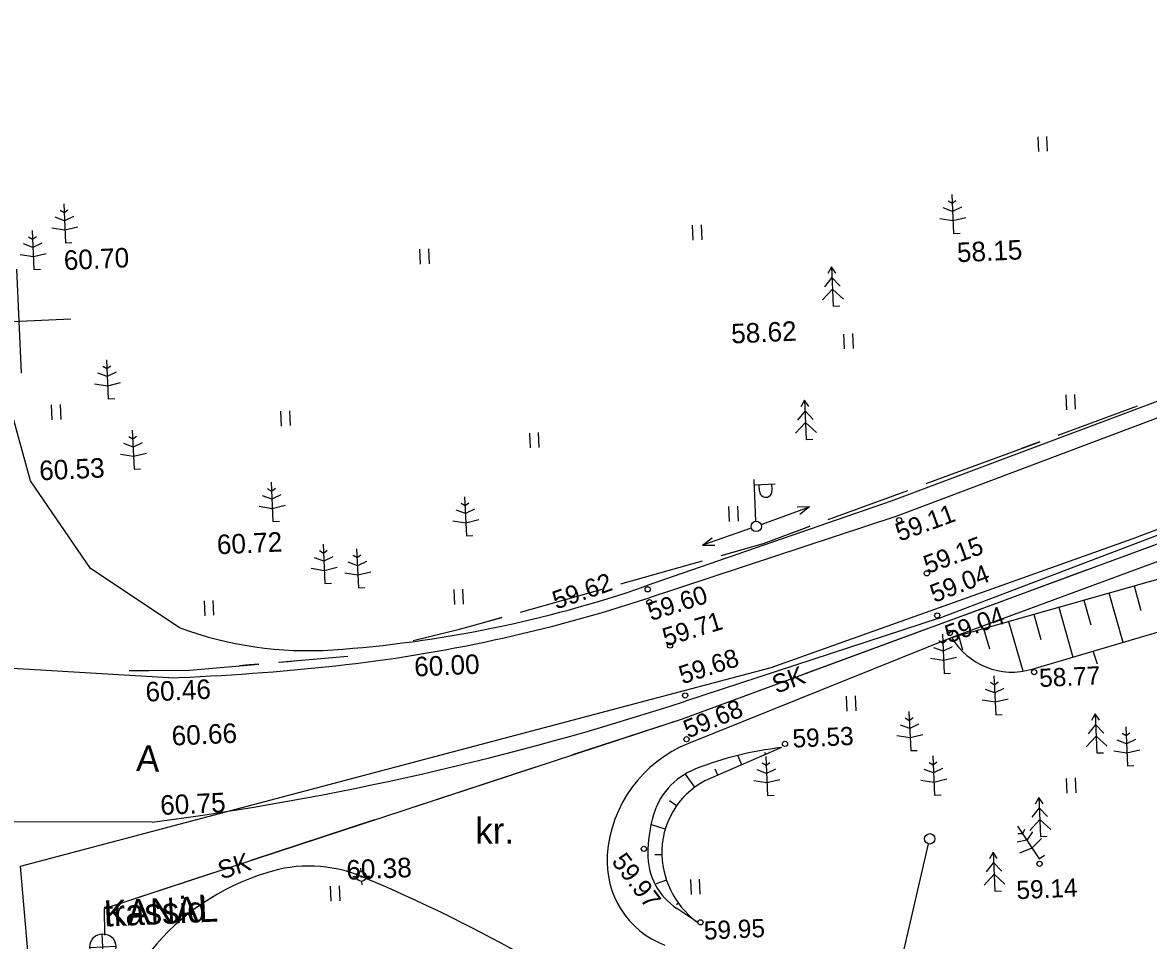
# Model space of a CAD drawing. Extents: x 641201 to 641534, y 6454747 to 6455194.
# Drawn here: x 641279.68 to 641322.88, y 6455082.35 to 6455117.57 of the extents above; entities that cross this region are included whole.
import ezdxf

# ---------------------------------------------------------------- set-up
doc = ezdxf.new("R2010")
doc.units = 0
for name, color, linetype in [('ALUSVORK', 7, 'Continuous'), ('ASFBET', 7, 'Continuous'), ('Default', 7, 'Continuous'), ('HALJASTUS', 7, 'Continuous'), ('HORISONTAALID', 7, 'Continuous'), ('KAEVUD', 7, 'Continuous'), ('KANAL', 7, 'Continuous'), ('KORGUSED', 7, 'Continuous'), ('KPKAABEL', 7, 'Continuous'), ('MAPGRID', 7, 'Continuous'), ('POSTID', 7, 'Continuous'), ('PUUD', 7, 'Continuous'), ('VALLID', 7, 'Continuous'), ('VESI', 7, 'Continuous'), ('ZZYYTRASSID', 7, 'Continuous')]:
    doc.layers.add(name, color=color, linetype=linetype)

# ---------------------------------------------------------------- blocks, each defined once
blk = doc.blocks.new('LAT11')
at = {"layer": 'Default'}
for p, q in [((0, 25), (0, 225)), ((0, 200), (100, 200)), ((22.7, 167.9), (22.7, 200)), ((83.9, 167.9), (83.9, 200))]:
    blk.add_line(p, q, dxfattribs=at)
blk.add_circle((0, 0), 25, dxfattribs=at)
blk.add_arc((53.3, 167.9), 30.6, 180, 0, dxfattribs=at)
blk = doc.blocks.new('NOOLM')
at = {"layer": 'Default'}
for p, q in [((25, 0), (218.4, 0)), ((218.4, 0), (173.3, 15)), ((218.4, 0), (173.3, -14.8))]:
    blk.add_line(p, q, dxfattribs=at)
blk = doc.blocks.new('PM')
at = {"layer": 'Default'}
for p, q in [((0, 300), (0, 0)), ((0, 170), (-70, 200)), ((0, 230), (-30, 250)), ((30, 250), (0, 230)), ((70, 200), (0, 170)), ((-100, 120), (0, 100)), ((0, 100), (100, 120)), ((0, 0), (50, 0))]:
    blk.add_line(p, q, dxfattribs=at)
blk = doc.blocks.new('PK')
at = {"layer": 'Default'}
for p, q in [((0, 300), (-30, 250)), ((30, 250), (0, 300)), ((0, 300), (0, 0)), ((0, 220), (-60, 150)), ((60, 150), (0, 220)), ((0, 130), (-80, 50)), ((80, 50), (0, 130)), ((0, 0), (50, 0))]:
    blk.add_line(p, q, dxfattribs=at)
blk = doc.blocks.new('SPUNKT')
at = {"layer": 'Default'}
for p, q in [((-37.5, 0), (-65, 0)), ((0, 37.5), (0, 65)), ((37.5, 0), (65, 0)), ((0, -37.5), (0, -65))]:
    blk.add_line(p, q, dxfattribs=at)
for radius in [37.5, 5]:
    blk.add_circle((0, 0), radius, dxfattribs=at)
blk = doc.blocks.new('POINT_DISPLAY')
at = {"layer": 'Default'}
blk.add_line((0, 0), (0, 0), dxfattribs=at)
blk = doc.blocks.new('CROSS01')
at = {"layer": 'Default'}
for p, q in [((0, 400), (0, -400)), ((-400, 0), (400, 0))]:
    blk.add_line(p, q, dxfattribs=at)
blk = doc.blocks.new('HEIN')
at = {"layer": 'Default'}
for p, q in [((-23.4, 38), (-23.4, -38.1)), ((22.1, 38), (22.1, -38.1))]:
    blk.add_line(p, q, dxfattribs=at)
blk = doc.blocks.new('KK')
at = {"layer": 'Default'}
for p, q in [((0, -100), (0, 100)), ((-100, 0), (100, 0))]:
    blk.add_line(p, q, dxfattribs=at)
blk.add_circle((0, 0), 100, dxfattribs=at)
blk = doc.blocks.new('_U65')
at = {"layer": 'KANAL'}
for p, q in [((3968.5, 1277.3), (4445, 1428.9)), ((3349.1, 1080.2), (3825.6, 1231.8)), ((2729.7, 883.2), (3206.2, 1034.8)), ((2251.8, 731.1), (2586.8, 837.7)), ((1825.8, 612), (2251.8, 731.1)), ((1199.7, 437.1), (1681.3, 571.7)), ((573.7, 262.2), (1055.3, 396.8)), ((3.2, 102.8), (429.2, 221.8)), ((0, 0), (3.2, 102.8))]:
    blk.add_line(p, q, dxfattribs=at)
at = {"layer": 'ZZYYTRASSID'}
blk.add_lwpolyline([(0, 0), (3.2, 102.8), (2251.8, 731.1), (6161.7, 1975.1), (7237.3, 2313.5), (11421.1, 3574.6), (15570.3, 4813.9), (20624, 6390)], dxfattribs=at)
at = {"layer": 'KANAL'}
for rotation, p in [(17.6498, (2615.5, 810.1)), (15.6118, (457, 193.2))]:
    blk.add_text('SK', height=70, rotation=rotation, dxfattribs=at).set_placement(p)
at = {"layer": 'ZZYYTRASSID'}
for s in ['trassid', 'KANAL']:
    blk.add_text(s, height=100, dxfattribs=at).set_placement((0, 33.3))

msp = doc.modelspace()

# ---------------------------------------------------------------- linework, layer by layer
at = {"layer": 'ASFBET'}
for points in [[(641484.177, 6455160.649), (641461.419, 6455152.193), (641434.636, 6455142.701), (641414.525, 6455135.465), (641384.251, 6455124.639), (641362.606, 6455116.991), (641336.888, 6455107.541), (641313.23, 6455098.632), (641303.722, 6455095.496)], [(641314.85, 6455094.718), (641338.351, 6455103.651), (641363.832, 6455112.899), (641385.695, 6455120.579), (641416.295, 6455131.35), (641436.119, 6455138.627), (641463.073, 6455148.503), (641485.902, 6455156.213)], [(641486.192, 6455155.216), (641463.479, 6455147.538), (641436.434, 6455137.721), (641416.517, 6455130.787), (641386.078, 6455119.447), (641363.992, 6455111.809), (641338.734, 6455102.602), (641315.332, 6455093.972), (641305.228, 6455089.904)], [(641285.693, 6455094.353), (641282.285, 6455096.618), (641279.99, 6455099.987), (641277.197, 6455110.086)], [(641336.741, 6455108.111), (641313.004, 6455099.202), (641303.615, 6455095.95)], [(641285.292, 6455092.422), (641275.645, 6455093), (641268.991, 6455095.175), (641258.785, 6455100.536)], [(641284.652, 6455086.885), (641275.438, 6455086.901), (641266.672, 6455089.588), (641256.34, 6455095.177)], [(641314.85, 6455094.718), (641305.119, 6455091.531)]]:
    msp.add_lwpolyline(points, dxfattribs=at)
for centre, radius, start, end in [((641288.397, 6455139.885), 46.496, 273.9284, 289.1042), ((641285.348, 6455151.203), 58.659, 276.21595, 288.25478), ((641290.617, 6455107.563), 14.097, 249.5567, 273.9284), ((641281.975, 6455182.166), 89.806, 272.11695, 276.21595), ((641270.028, 6455198.703), 112.77, 277.45131, 288.12978), ((641307.089, 6455085.28), 4.985, 111.9288, 175.9508), ((641305.561, 6455085.388), 3.453, 175.9508, 249.0403), ((641290.675, 6455079.975), 5.226, 67.4315, 108.1163), ((641291.722, 6455076.186), 9.155, 106.9686, 174.899), ((641270.826, 6455032.217), 56.945, 53.7548, 67.4315)]:
    msp.add_arc(centre, radius, start, end, dxfattribs=at)
at = {"layer": 'HORISONTAALID'}
msp.add_open_spline([(641320.75, 6455093.446), (641320.804, 6455093.285), (641320.858, 6455093.123), (641320.913, 6455092.963)], degree=2, dxfattribs=at)
at = {"layer": 'KORGUSED'}
for centre in [(641313.315, 6455098.476), (641314.375, 6455096.433), (641303.666, 6455095.821), (641303.732, 6455095.326), (641314.777, 6455094.817), (641315.263, 6455094.145), (641304.525, 6455093.661), (641318.495, 6455092.642), (641305.102, 6455091.746), (641305.159, 6455090.068), (641308.935, 6455089.889), (641303.52, 6455085.86), (641318.701, 6455085.288), (641305.69, 6455083.043)]:
    msp.add_circle(centre, 0.1, dxfattribs=at)
at = {"layer": 'KPKAABEL'}
for p, q in [((641319.415, 6455101.741), (641322.465, 6455102.864)), ((641316.132, 6455100.533), (641318.711, 6455101.482)), ((641318.359, 6455101.353), (641318.007, 6455101.223)), ((641318.711, 6455101.482), (641318.359, 6455101.353)), ((641314.35, 6455099.877), (641316.132, 6455100.533)), ((641314.35, 6455099.877), (641314.702, 6455100.007)), ((641314.702, 6455100.007), (641315.054, 6455100.136)), ((641310.597, 6455098.496), (641313.646, 6455099.618)), ((641308.111, 6455097.581), (641309.893, 6455098.237)), ((641309.541, 6455098.107), (641309.189, 6455097.978)), ((641309.893, 6455098.237), (641309.541, 6455098.107)), ((641306.491, 6455097.123), (641308.111, 6455097.581)), ((641306.491, 6455097.123), (641306.852, 6455097.225)), ((641306.852, 6455097.225), (641307.212, 6455097.327)), ((641302.642, 6455096.035), (641305.769, 6455096.919)), ((641298.793, 6455094.947), (641301.92, 6455095.831)), ((641296.451, 6455094.285), (641298.071, 6455094.743)), ((641297.711, 6455094.641), (641297.35, 6455094.539)), ((641298.071, 6455094.743), (641297.711, 6455094.641)), ((641294.669, 6455093.856), (641296.451, 6455094.285)), ((641286.09, 6455092.721), (641288.75, 6455092.953)), ((641288.376, 6455092.921), (641288.003, 6455092.888)), ((641288.75, 6455092.953), (641288.376, 6455092.921)), ((641289.497, 6455093.019), (641292.157, 6455093.251)), ((641289.497, 6455093.019), (641289.87, 6455093.051)), ((641289.87, 6455093.051), (641290.244, 6455093.084)), ((641283.777, 6455092.701), (641286.09, 6455092.721)), ((641283.777, 6455092.701), (641284.152, 6455092.704)), ((641284.152, 6455092.704), (641284.527, 6455092.707))]:
    msp.add_line(p, q, dxfattribs=at)
at = {"layer": 'POSTID'}
msp.add_lwpolyline([(641312.852, 6455079.191), (641314.444, 6455086.051)], dxfattribs=at)
msp.add_circle((641314.49, 6455086.246), 0.2, dxfattribs=at)
at = {"layer": 'VALLID'}
for p, q in [((641322.327, 6455095.951), (641322.593, 6455095.011)), ((641321.365, 6455095.679), (641321.9, 6455093.786)), ((641319.441, 6455095.134), (641319.983, 6455093.219)), ((641320.403, 6455095.407), (641320.672, 6455094.455)), ((641318.479, 6455094.862), (641318.751, 6455093.899)), ((641316.554, 6455094.318), (641316.777, 6455093.532)), ((641317.516, 6455094.59), (641318.054, 6455092.689)), ((641315.592, 6455094.045), (641315.748, 6455093.494)), ((641307.276, 6455089.087), (641307.124, 6455089.438)), ((641308.194, 6455089.483), (641308.159, 6455089.564)), ((641305.475, 6455088.227), (641305.115, 6455088.722)), ((641306.358, 6455088.69), (641306.258, 6455088.923)), ((641304.776, 6455087.518), (641304.509, 6455087.708)), ((641304.34, 6455086.623), (641303.816, 6455086.78)), ((641304.213, 6455085.636), (641303.946, 6455085.628)), ((641304.391, 6455084.656), (641303.988, 6455084.518)), ((641304.85, 6455083.772), (641304.774, 6455083.716)), ((641305.549, 6455083.062), (641305.549, 6455083.062))]:
    msp.add_line(p, q, dxfattribs=at)
for points in [[(641315.332, 6455093.972), (641339.534, 6455100.821), (641364.384, 6455110.312), (641378.899, 6455115.435)], [(641318.413, 6455092.755), (641340.231, 6455099.206), (641364.878, 6455108.981), (641378.297, 6455113.82)], [(641308.801, 6455089.746), (641306.065, 6455088.563)], [(641305.549, 6455083.062), (641304.79, 6455083.568)]]:
    msp.add_lwpolyline(points, dxfattribs=at)
for centre, radius, start, end in [((641317.65, 6455095.334), 2.69, 210.4472, 286.4714), ((641310.187, 6455077.112), 12.71, 96.2596, 111.6217), ((641306.516, 6455086.372), 2.748, 111.6217, 165.834), ((641307.283, 6455085.744), 3.071, 113.3662, 178.3658), ((641309.595, 6455085.595), 5.924, 165.834, 178.9797), ((641306.181, 6455085.656), 2.509, 178.9797, 236.3287), ((641307.554, 6455085.736), 3.343, 178.3658, 233.1399)]:
    msp.add_arc(centre, radius, start, end, dxfattribs=at)
at = {"layer": 'VESI'}
msp.add_lwpolyline([(641279.883, 6455081.945), (641279.609, 6455085.193), (641308.401, 6455092.817), (641322.261, 6455097.751), (641343.071, 6455105.622), (641372.469, 6455116.21), (641399.036, 6455125.432), (641425.815, 6455134.991), (641448.261, 6455143.232), (641484.575, 6455155.977), (641498.077, 6455161.507)], dxfattribs=at)

# ---------------------------------------------------------------- block references
at = {"layer": 'ALUSVORK', "xscale": 0.004999499296628424, "yscale": 0.004999499296628424, "rotation": 2.564044299897446}
msp.add_blockref('SPUNKT', (641292.681, 6455084.801), dxfattribs=at)
at = {"layer": 'HALJASTUS', "xscale": 0.0074992489449426354, "yscale": 0.007499248944942637, "rotation": 2.5640442998974464}
for p in [(641318.818, 6455112.909), (641305.568, 6455109.511), (641295.105, 6455108.59), (641311.369, 6455105.338), (641319.895, 6455103.006), (641280.975, 6455102.62), (641289.769, 6455102.38), (641299.315, 6455101.541), (641306.957, 6455098.717), (641296.414, 6455095.531), (641286.835, 6455095.102), (641311.475, 6455091.44), (641319.917, 6455088.29), (641305.492, 6455084.403), (641291.679, 6455084.149)]:
    msp.add_blockref('HEIN', p, dxfattribs=at)
at = {"layer": 'KAEVUD', "xscale": 0.004999499296628424, "yscale": 0.004999499296628424, "rotation": 2.564044299897446}
msp.add_blockref('KK', (641282.765, 6455082.104), dxfattribs=at)
at = {"layer": 'KANAL', "xscale": 0.009998998593256848, "yscale": 0.009998998593256848, "rotation": 2.564044299897446}
msp.add_blockref('_U65', (641282.837, 6455082.546), dxfattribs=at)
at = {"layer": 'MAPGRID', "xscale": 0.004999499296628424, "yscale": 0.004999499296628424, "rotation": 2.564044299897446}
msp.add_blockref('CROSS01', (641279.538, 6455106.107), dxfattribs=at)
at = {"layer": 'POSTID'}
for name, xscale, yscale, rotation in [('LAT11', 0.007999198874605479, 0.00799919887460548, 2.564044299897446), ('NOOLM', 0.009998998593256848, 0.009998998593256848, 20.244159787308625), ('NOOLM', 0.00999899859325685, 0.009998998593256848, -160.6748459630737)]:
    msp.add_blockref(name, (641307.831, 6455098.234), dxfattribs=dict(at, xscale=xscale, yscale=yscale, rotation=rotation))
at = {"layer": 'PUUD'}
for name, p, xscale, yscale, rotation in [('PM', (641281.33, 6455109.113), 0.004999499296628424, 0.004999499296628424, 2.564044299897446), ('PM', (641315.402, 6455109.471), 0.004999499296628424, 0.004999499296628424, 2.564044299897446), ('PM', (641280.12, 6455108.089), 0.004999499296628424, 0.004999499296628424, 2.564044299897446), ('POINT_DISPLAY', (641281.33, 6455109.113), 0.009998998593256848, 0.009998998593256848, 2.564044299897446), ('POINT_DISPLAY', (641280.12, 6455108.089), 0.009998998593256848, 0.009998998593256848, 2.564044299897446), ('PK', (641310.787, 6455106.691), 0.004999499296628424, 0.004999499296628424, 2.564044299897446), ('PM', (641282.972, 6455103.133), 0.004999499296628424, 0.004999499296628424, 2.564044299897446), ('PK', (641309.753, 6455101.574), 0.004999499296628424, 0.004999499296628424, 2.564044299897446), ('PM', (641283.962, 6455100.429), 0.004999499296628424, 0.004999499296628424, 2.564044299897446), ('PM', (641289.288, 6455098.428), 0.004999499296628424, 0.004999499296628424, 2.564044299897446), ('PM', (641296.712, 6455097.876), 0.004999499296628424, 0.004999499296628424, 2.564044299897446), ('PM', (641291.282, 6455096.049), 0.004999499296628424, 0.004999499296628424, 2.564044299897446), ('PM', (641292.568, 6455095.873), 0.004999499296628424, 0.004999499296628424, 2.564044299897446), ('PM', (641315.041, 6455092.596), 0.004999499296628424, 0.004999499296628424, 2.564044299897446), ('PM', (641317.02, 6455090.999), 0.004999499296628424, 0.004999499296628424, 2.564044299897446), ('PM', (641313.757, 6455089.63), 0.004999499296628424, 0.004999499296628424, 2.564044299897446), ('PK', (641320.903, 6455089.54), 0.004999499296628424, 0.004999499296628424, 2.564044299897446), ('PM', (641322.074, 6455089.045), 0.004999499296628424, 0.004999499296628424, 2.564044299897446), ('PM', (641314.671, 6455087.926), 0.004999499296628424, 0.004999499296628424, 2.564044299897446), ('PM', (641308.264, 6455087.905), 0.004999499296628424, 0.004999499296628424, 2.564044299897446), ('PK', (641318.74, 6455086.339), 0.004999499296628424, 0.004999499296628424, 2.564044299897446), ('PM', (641318.688, 6455085.481), 0.004999499296628424, 0.004999499296628424, 33.485713759688686), ('PK', (641316.986, 6455084.241), 0.004999499296628424, 0.004999499296628424, 2.564044299897446)]:
    msp.add_blockref(name, p, dxfattribs=dict(at, xscale=xscale, yscale=yscale, rotation=rotation))

# ---------------------------------------------------------------- texts
at = {"layer": 'ASFBET'}
for s, height, rotation, p in [('A', 1, 357.8627, (641284.033, 6455088.849)), ('kr.', 0.9999, 0.3022, (641297.057, 6455086.056))]:
    msp.add_text(s, height=height, rotation=rotation, dxfattribs=at).set_placement(p)
at = {"layer": 'KORGUSED'}
for s, height, rotation, p in [('60.70', 0.7499, 2.564, (641281.282, 6455108.069)), ('58.15', 0.7499, 2.564, (641315.548, 6455108.37)), ('58.62', 0.7499, 2.564, (641306.888, 6455105.251)), ('60.53', 0.7499, 2.564, (641280.339, 6455100.002)), (' 59.11', 0.6999, 20.144, (641313.087, 6455097.557)), ('60.72', 0.7499, 2.564, (641287.155, 6455097.161)), (' 59.15', 0.6999, 20.1699, (641314.165, 6455096.316)), (' 59.62', 0.6999, 19.028, (641299.913, 6455094.956)), (' 59.04', 0.6999, 21.3738, (641314.427, 6455095.198)), (' 59.60', 0.6999, 17.9138, (641303.551, 6455094.52)), (' 59.04', 0.6999, 19.7098, (641314.979, 6455093.653)), (' 59.71', 0.6999, 17.0372, (641304.114, 6455093.547)), ('60.00', 0.7499, 2.564, (641294.726, 6455092.472)), (' 59.68', 0.6999, 18.1832, (641304.756, 6455092.089)), (' 58.77', 0.6999, 2.564, (641318.444, 6455092.056)), ('60.46', 0.7499, 2.564, (641284.417, 6455091.511)), (' 59.68', 0.6999, 22.07, (641304.976, 6455089.995)), ('60.66', 0.7499, 2.564, (641285.42, 6455089.823)), (' 59.53', 0.6999, 2.564, (641308.981, 6455089.734)), ('60.75', 0.7499, 2.564, (641284.981, 6455087.161)), (' 59.97', 0.6999, 306.9025, (641302.101, 6455085.58)), ('60.38', 0.7499, 2.564, (641292.122, 6455084.67)), (' 59.14', 0.6999, 2.564, (641317.572, 6455083.916)), (' 59.95', 0.6999, 2.564, (641305.58, 6455082.363))]:
    msp.add_text(s, height=height, rotation=rotation, dxfattribs=at).set_placement(p)

doc.saveas('drawing.dxf')
